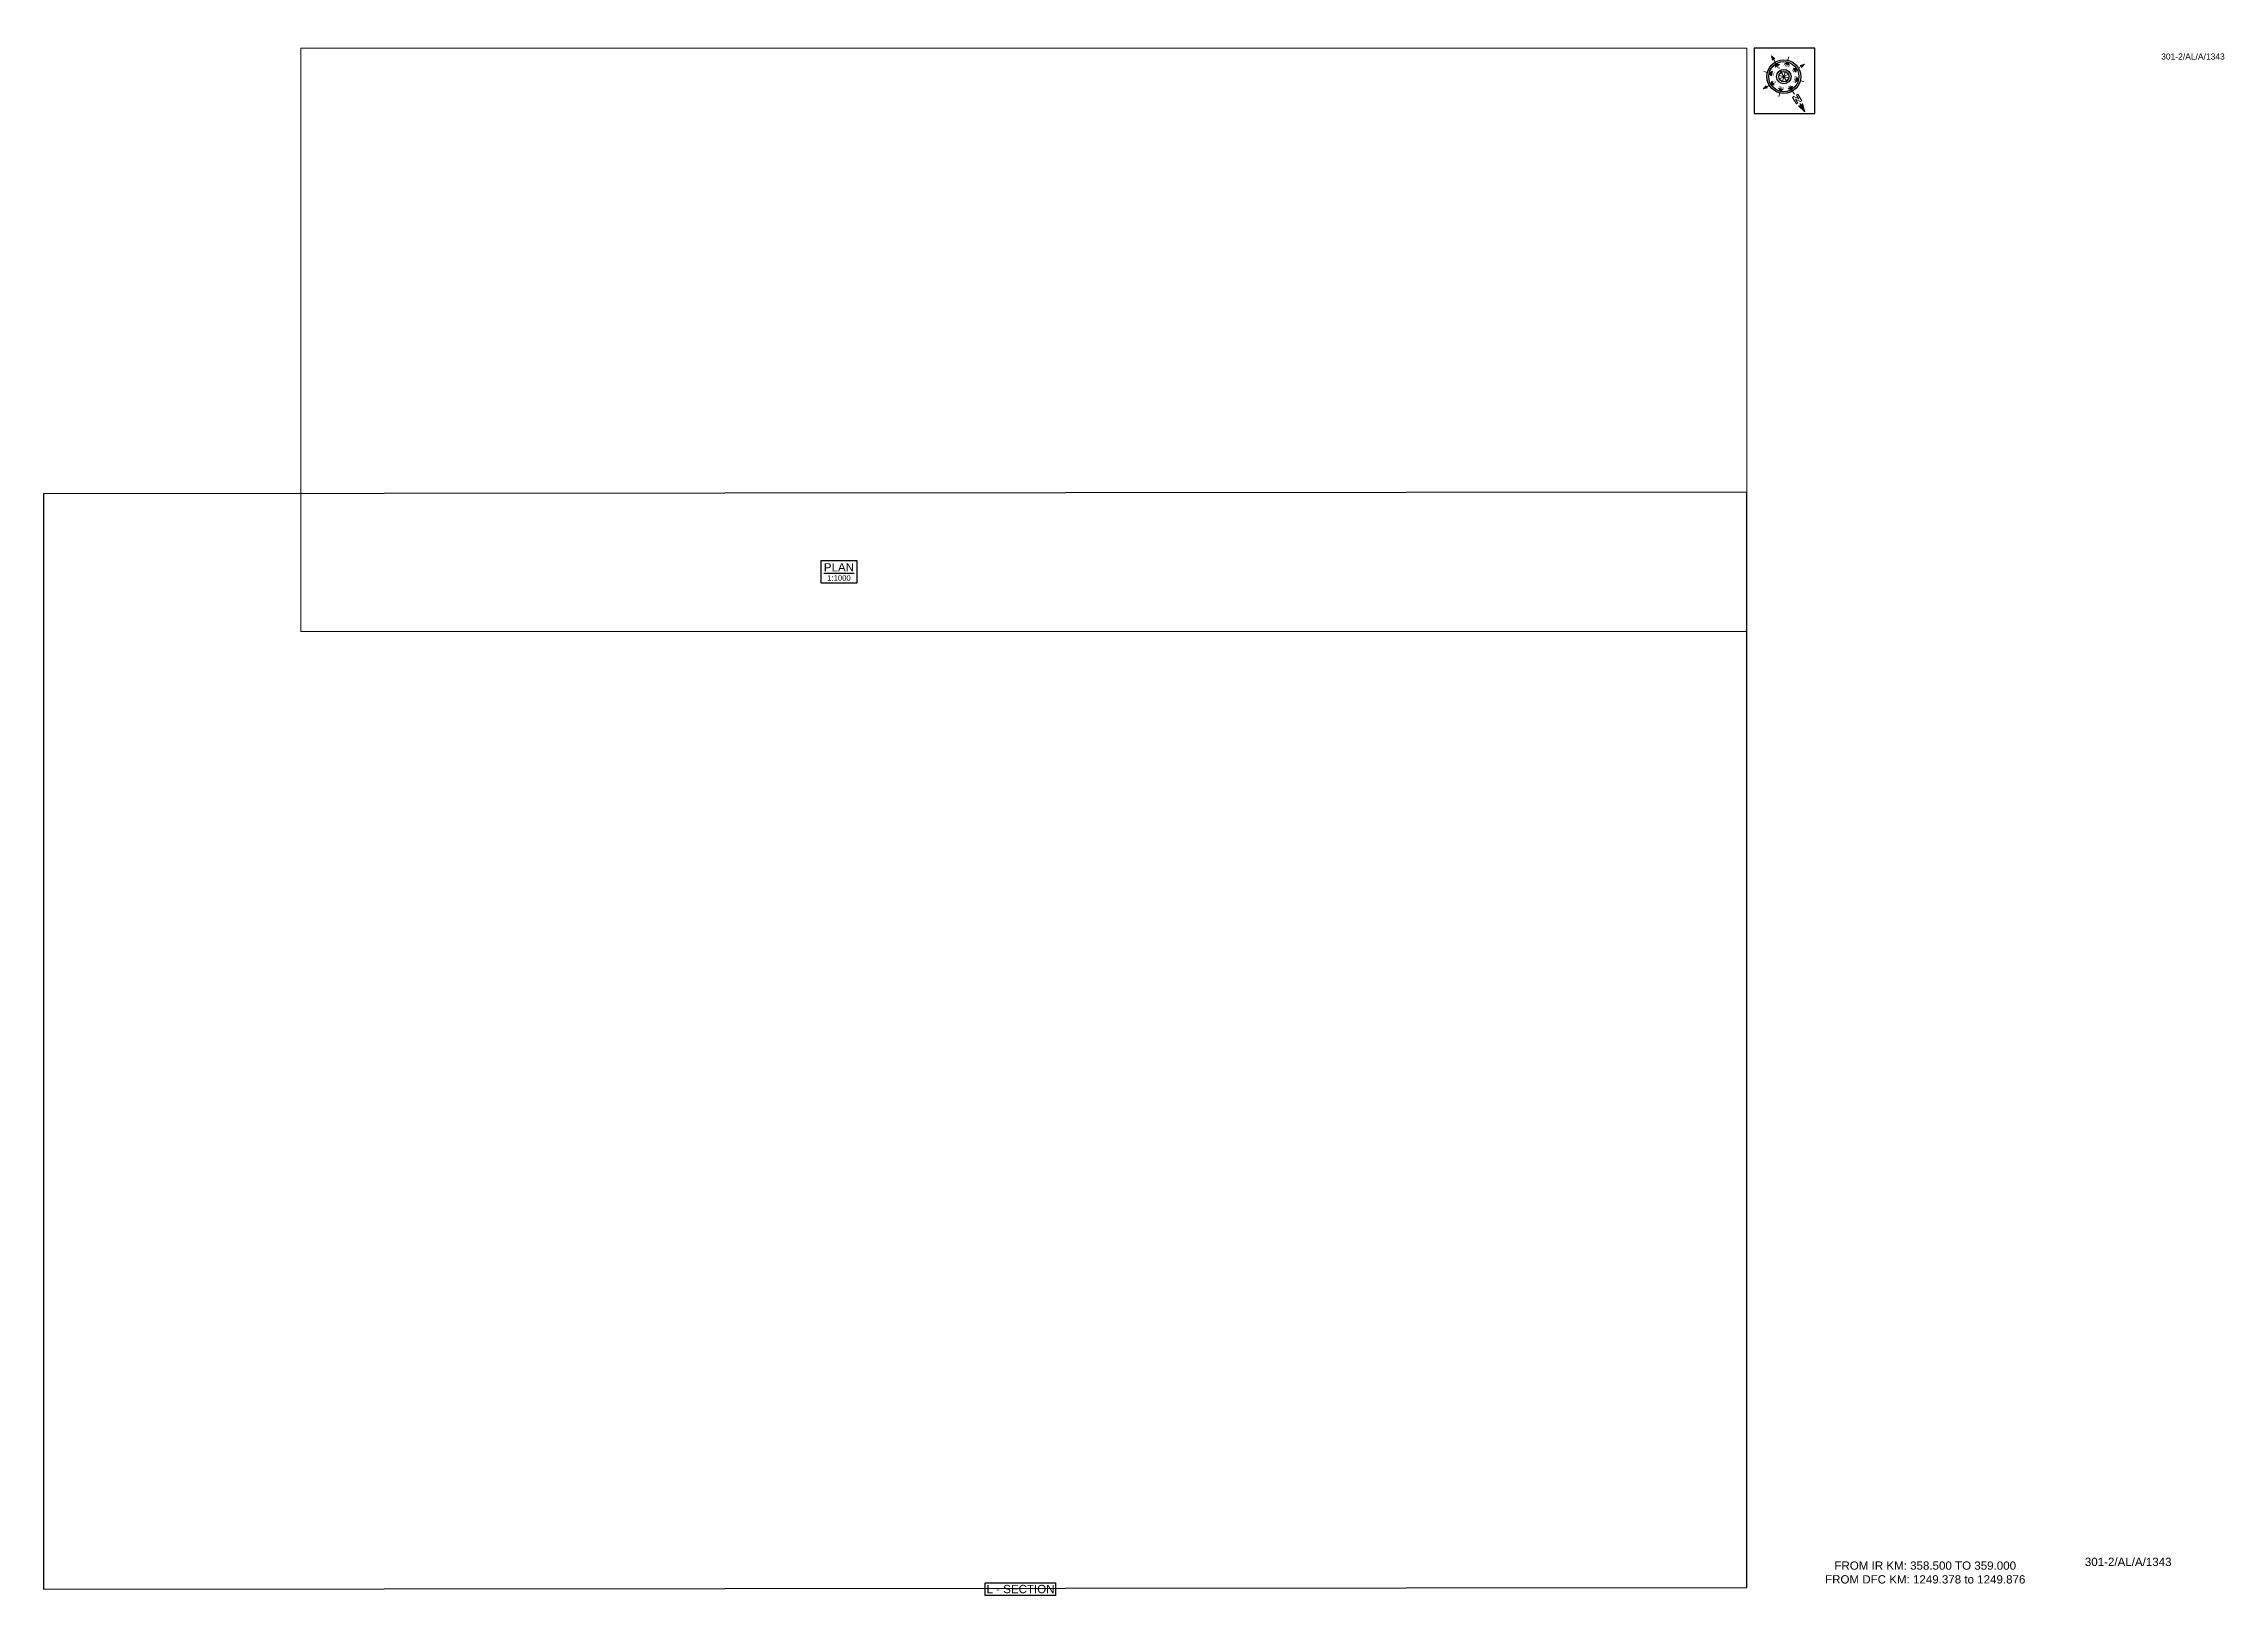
# Paper-space layout '1343' of a CAD drawing. Header units: metres. Extents: x 33 to 825, y 18 to 581.
import ezdxf
from ezdxf.enums import TextEntityAlignment as Align

# ---------------------------------------------------------------- set-up
doc = ezdxf.new("R2010")
doc.units = ezdxf.units.M
doc.header["$MEASUREMENT"] = 0
doc.layers.get('Defpoints').update_dxf_attribs({"color": 5})
doc.layers.add('title', color=7, linetype='Continuous')
doc.styles.get("Standard").update_dxf_attribs({"font": 'arial.ttf'})
doc.styles.add('Style-Arial', font='arial.ttf')

# ---------------------------------------------------------------- blocks, each defined once
blk = doc.blocks.new('N')
for points in [[(0, 8.41), (-0.49, 6.68), (0, 6.93)], [(0.49, 6.68), (0, 6.93), (0, 8.41)], [(-4.93, 0), (-4.07, 0.25), (-4.19, 0)], [(-4.07, -0.25), (-4.19, 0), (-4.93, 0)], [(-3.08, 0), (-2.59, 0.49), (-2.59, -0.49)], [(-2.18, 2.18), (-1.48, 2.18), (-2.18, 1.48)], [(0, 3.08), (0.49, 2.59), (-0.49, 2.59)], [(2.18, 2.18), (2.18, 1.48), (1.48, 2.18)], [(3.08, 0), (2.59, -0.49), (2.59, 0.49)], [(4.07, 0.25), (4.19, 0), (4.93, 0)], [(4.93, 0), (4.07, -0.25), (4.19, 0)], [(-2.18, -2.18), (-2.18, -1.48), (-1.48, -2.18)], [(0, -3.08), (-0.49, -2.59), (0.49, -2.59)], [(0, -4.93), (-0.25, -4.07), (0, -4.19)], [(0.25, -4.07), (0, -4.19), (0, -4.93)], [(2.18, -2.18), (1.48, -2.18), (2.18, -1.48)]]:
    blk.add_hatch(color=7).paths.add_polyline_path(points, flags=0)
h = blk.add_hatch(color=7)
h.paths.add_polyline_path([(0, -3.08), (0, -3.46, 1), (0, 3.46), (0, 3.08, -1)])
h.paths.add_polyline_path([(0, 1.05), (0, 1.48, 1), (0, -1.48), (0, -1.05, -1)])
at = {"color": 7, "linetype": 'ByBlock', "lineweight": 13}
for p, q in [((-0.61, 4.57), (-0.61, 6.12)), ((-0.61, 6.12), (-0.3, 6.12)), ((-0.3, 6.12), (0.32, 5.19)), ((0.32, 4.57), (-0.3, 5.5)), ((-0.3, 5.5), (-0.3, 4.57)), ((0.32, 5.19), (0.32, 6.12)), ((0.32, 6.12), (0.64, 6.12)), ((0.64, 6.12), (0.64, 4.57))]:
    blk.add_line(p, q, dxfattribs=at)
at = {"color": 7, "lineweight": 13}
for p, q in [((0, 6.41), (0, 7.28)), ((-3.46, 0), (-4.19, 0)), ((-2.45, 2.45), (-2.97, 2.97)), ((1.05, 0), (-1.05, 0)), ((-1.05, 0), (1.05, 0)), ((-0.74, 0.74), (0.74, -0.74)), ((0.74, 0.74), (-0.74, -0.74)), ((0.74, -0.74), (-0.74, 0.74)), ((-0.74, -0.74), (0.74, 0.74)), ((0, 3.46), (0, 4.19)), ((0, 3.46), (0, 3.08)), ((0, 1.05), (0, 1.48)), ((0, 1.05), (0, -1.05)), ((0, -1.05), (0, 1.05)), ((2.45, 2.45), (2.97, 2.97)), ((3.46, 0), (4.19, 0)), ((-2.45, -2.45), (-2.97, -2.97)), ((0, -1.05), (0, -1.48)), ((0, -3.46), (0, -3.08)), ((0, -3.46), (0, -4.19)), ((2.45, -2.45), (2.97, -2.97))]:
    blk.add_line(p, q, dxfattribs=at)
at = {"color": 7, "linetype": 'ByBlock', "lineweight": 13}
for points in [[(-0.3, 4.57), (-0.61, 4.57)], [(0.32, 4.57), (0.64, 4.57)]]:
    blk.add_lwpolyline(points, dxfattribs=at)
at = {"color": 7, "lineweight": 13}
for points in [[(0, 8.41), (-0.49, 6.68), (0, 6.93), (0, 6.93)], [(0.49, 6.68), (0, 6.93), (0, 8.41), (0, 8.41)], [(-4.93, 0), (-4.07, 0.25), (-4.19, 0), (-4.19, 0)], [(-4.07, -0.25), (-4.19, 0), (-4.93, 0), (-4.93, 0)], [(-3.08, 0), (-2.59, 0.49), (-2.59, -0.49), (-2.59, -0.49)], [(-2.18, 2.18), (-1.48, 2.18), (-2.18, 1.48), (-2.18, 1.48)], [(0, 3.08), (0.49, 2.59), (-0.49, 2.59), (-0.49, 2.59)], [(2.18, 2.18), (2.18, 1.48), (1.48, 2.18), (1.48, 2.18)], [(3.08, 0), (2.59, -0.49), (2.59, 0.49), (2.59, 0.49)], [(4.07, 0.25), (4.19, 0), (4.93, 0), (4.93, 0)], [(4.93, 0), (4.07, -0.25), (4.19, 0), (4.19, 0)], [(-2.18, -2.18), (-2.18, -1.48), (-1.48, -2.18), (-1.48, -2.18)], [(0, -3.08), (-0.49, -2.59), (0.49, -2.59), (0.49, -2.59)], [(0, -4.93), (-0.25, -4.07), (0, -4.19), (0, -4.19)], [(0.25, -4.07), (0, -4.19), (0, -4.93), (0, -4.93)], [(2.18, -2.18), (1.48, -2.18), (2.18, -1.48), (2.18, -1.48)]]:
    blk.add_lwpolyline(points, close=True, dxfattribs=at)
at = {"color": 7}
for radius in [3.46, 3.08, 1.48, 1.05]:
    blk.add_circle((0, 0), radius, dxfattribs=at)
for s, rotation, p in [('W', 90, (-2.1, 0)), ('NW', 45, (-1.48, 1.48)), ('NE', 315, (1.48, 1.48)), ('E', 270, (1.97, 0)), ('SW', 135, (-1.48, -1.48)), ('SE', 225, (1.48, -1.48))]:
    blk.add_text(s, height=0.6, rotation=rotation, dxfattribs=at).set_placement(p, align=Align.CENTER)
for s, p in [('N', (0, 2.1)), ('S', (0, -2.47))]:
    blk.add_text(s, height=0.6, dxfattribs=at).set_placement(p, align=Align.CENTER)

psp = doc.layouts.new('1343')

# ---------------------------------------------------------------- linework, layer by layer
for points in [[(676, 579), (653.96, 579), (653.96, 555.33), (676, 555.33)], [(374.97, 17.7), (374.97, 22.3), (400.5, 22.3), (400.5, 17.7)]]:
    psp.add_lwpolyline(points, close=True)
at = {"layer": 'Defpoints'}
psp.add_lwpolyline([(33.3, 20), (651.23, 20.5), (651.23, 417.92), (33.3, 417.41)], close=True, dxfattribs=at)
at = {"layer": 'title', "color": 7, "linetype": 'Continuous', "lineweight": -3}
psp.add_lwpolyline([(315.48, 393.13), (328.36, 393.13), (328.36, 384.98), (315.48, 384.98)], close=True, dxfattribs=at)

# ---------------------------------------------------------------- block references
at = {"xscale": 1.771541522973351, "yscale": 1.771541522973351, "zscale": 1.771541522973351, "rotation": 210.8636432666273}
psp.add_blockref('N', (664.71, 568.71), dxfattribs=at)

# ---------------------------------------------------------------- texts
at = {"style": 'Style-Arial'}
for height, p in [(2.2, (801.62, 574.91)), (3, (773.92, 28.36))]:
    psp.add_text('301-2/AL/A/1343', height=height, dxfattribs=at).set_placement(p)
at = {"insert": (663.59, 30.01), "char_height": 3, "attachment_point": 1, "style": 'Style-Arial'}
psp.add_mtext_dynamic_manual_height_columns('\\pxqc;FROM IR KM: 358.500 TO 359.000\\P{\\C1;FROM DFC KM: 1249.378 to 1249.876}', width=104.8357, gutter_width=17.5, heights=[0], dxfattribs=at)
at = {"layer": 'title', "color": 7, "linetype": 'Continuous', "lineweight": -3, "style": 'Style-Arial'}
for s, height, p in [('%%UPLAN', 3, (321.87, 390.69)), ('1:1000', 2, (321.87, 386.83))]:
    psp.add_text(s, height=height, dxfattribs=at).set_placement(p, align=Align.MIDDLE)
at = {"layer": 'title', "style": 'Style-Arial'}
psp.add_text('L - SECTION', height=3, rotation=0.00006, dxfattribs=at).set_placement((387.75, 20), align=Align.MIDDLE_CENTER)

# ---------------------------------------------------------------- viewports
at = {"layer": 'Defpoints', "view_twist_angle": 210.94268856}
psp.add_viewport(center=(388.93, 473.19), size=(524.6, 211.6181), view_center_point=(1243473.3, -3231706.5), view_height=211.6181, dxfattribs=at)
at = {"layer": 'Defpoints'}
vp = psp.add_viewport(center=(342.26, 218.96), size=(617.92, 397.9193), view_center_point=(35201.34, -5040.45), view_height=397.9193, status=3, dxfattribs=at)
vp.dxf.flags = 0x10000  # cut along an outline
vp.dxf.clipping_boundary_handle = psp.add_lwpolyline([(33.3, 20), (651.23, 20.5), (651.23, 417.92), (33.3, 417.41)], format="xyb", close=True, dxfattribs={"invisible": 1}).dxf.handle

doc.saveas('drawing.dxf')
